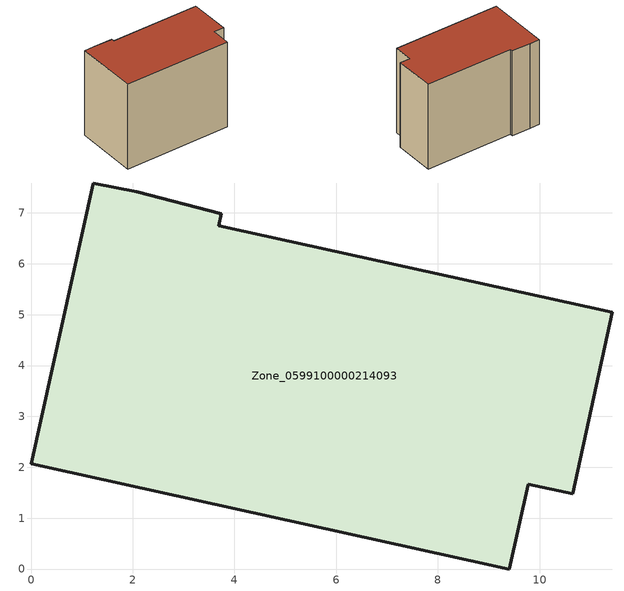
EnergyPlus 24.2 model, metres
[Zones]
Zone_0599100000214093
 floor ground (C_G): 11.43,5.05 10.65,1.48 9.77,1.67 9.4,0 0,2.07 1.22,7.59 2.08,7.42 3.74,6.98 3.69,6.75 z0
 wall outside (C_F): 3.74,6.98 2.08,7.42 1.22,7.59 0,2.07 9.4,0 9.77,1.67 10.65,1.48 11.43,5.05 3.69,6.75 3.74,6.98 z0:8.06
 roof outside (C_R): 10.65,1.48 11.43,5.05 3.69,6.75 3.74,6.98 2.08,7.42 1.22,7.59 0,2.07 9.4,0 9.77,1.67 z8.06
[BUILDING]
Pand.0599100000214093: North Axis=0; Terrain=City; Loads Convergence Tolerance Value=0.04; Temperature Convergence Tolerance Value=0.4; Solar Distribution=FullExterior; Maximum Number of Warmup Days=25; Minimum Number of Warmup Days=1
[Site:Location]
Rotterdam.The.Hague.AP_ZH_NLD Design_Conditions: Latitude=51.96; Longitude=4.45; Time Zone=1; Elevation=-4.5
[SITE:GROUNDTEMPERATURE:BUILDINGSURFACE]
18, 18, 18, 18, 18, 18, 18, 18, 18, 18, 18, 18
[MATERIAL] Thermal Absorptance=0.9; Solar Absorptance=0.7; Visible Absorptance=0.7
Name | Roughness | Thickness | Conductivity | Density | Specific Heat
G.TI.1975-1991 | MediumSmooth | 0.15 | 0.288461 | 540 | 1210
F.TI.1975-1991 | Rough | 0.3 | 0.230769 | 1920 | 840
R.TI.1975-1991 | MediumRough | 0.2 | 0.153846 | 1500 | 1000
[CONSTRUCTION]
C_G: G.TI.1975-1991
C_F: F.TI.1975-1991
C_R: R.TI.1975-1991
[ZONE]
Zone_0599100000214093: Type=1; Multiplier=1; Ceiling Height=Autocalculate; Volume=Autocalculate; Floor Area=autocalculate; Part of Total Floor Area=Yes
[ZONEINFILTRATION:DESIGNFLOWRATE]
Infil_Zone_0599100000214093: Zone or ZoneList or Space or SpaceList=Zone_0599100000214093; Schedule=AlwaysOn; Design Flow Rate Calculation Method=Flow/Area; Flow Rate per Floor Area=0.003; Constant Term Coefficient=1; Temperature Term Coefficient=0; Velocity Term Coefficient=0; Velocity Squared Term Coefficient=0
[HVACTEMPLATE:ZONE:IDEALLOADSAIRSYSTEM]
Zone_0599100000214093: Maximum Heating Supply Air Temperature=50; Minimum Cooling Supply Air Temperature=13; Maximum Heating Supply Air Humidity Ratio=0.0156; Minimum Cooling Supply Air Humidity Ratio=0.0077; Heating Limit=NoLimit; Cooling Limit=NoLimit; Dehumidification Control Type=ConstantSensibleHeatRatio; Cooling Sensible Heat Ratio=0.7; Dehumidification Setpoint=60; Humidification Control Type=None; Humidification Setpoint=30; Outdoor Air Method=None; Outdoor Air Flow Rate per Person=0.00944; Outdoor Air Flow Rate per Zone Floor Area=0; Outdoor Air Flow Rate per Zone=0; Demand Controlled Ventilation Type=None; Outdoor Air Economizer Type=NoEconomizer; Heat Recovery Type=None; Sensible Heat Recovery Effectiveness=0.7; Latent Heat Recovery Effectiveness=0.65
[ZONECONTROL:THERMOSTAT]
ThermostatControl_Zone_0599100000214093: Zone or ZoneList=Zone_0599100000214093; Control Type Schedule=DualSetpointControlType; Control 1=Thermostat_Zone_0599100000214093; Temperature Difference Between Cutout And Setpoint=0
[THERMOSTATSETPOINT:DUALSETPOINT]
Thermostat_Zone_0599100000214093: Heating Setpoint Temperature Schedule=HeatingSetpoint_Zone_0599100000214093; Cooling Setpoint Temperature Schedule=CoolingSetpoint_Zone_0599100000214093
[SCHEDULE:COMPACT]
HeatingSetpoint_Zone_0599100000214093: Through: 12/31, For: AllDays, Until: 24:00, 21
CoolingSetpoint_Zone_0599100000214093: Through: 12/31, For: AllDays, Until: 24:00, 24
DualSetpointControlType: Through: 12/31, For: AllDays, Until: 24:00, 4
AlwaysOn: Through: 12/31, For: AllDays, Until: 24:00, 1
